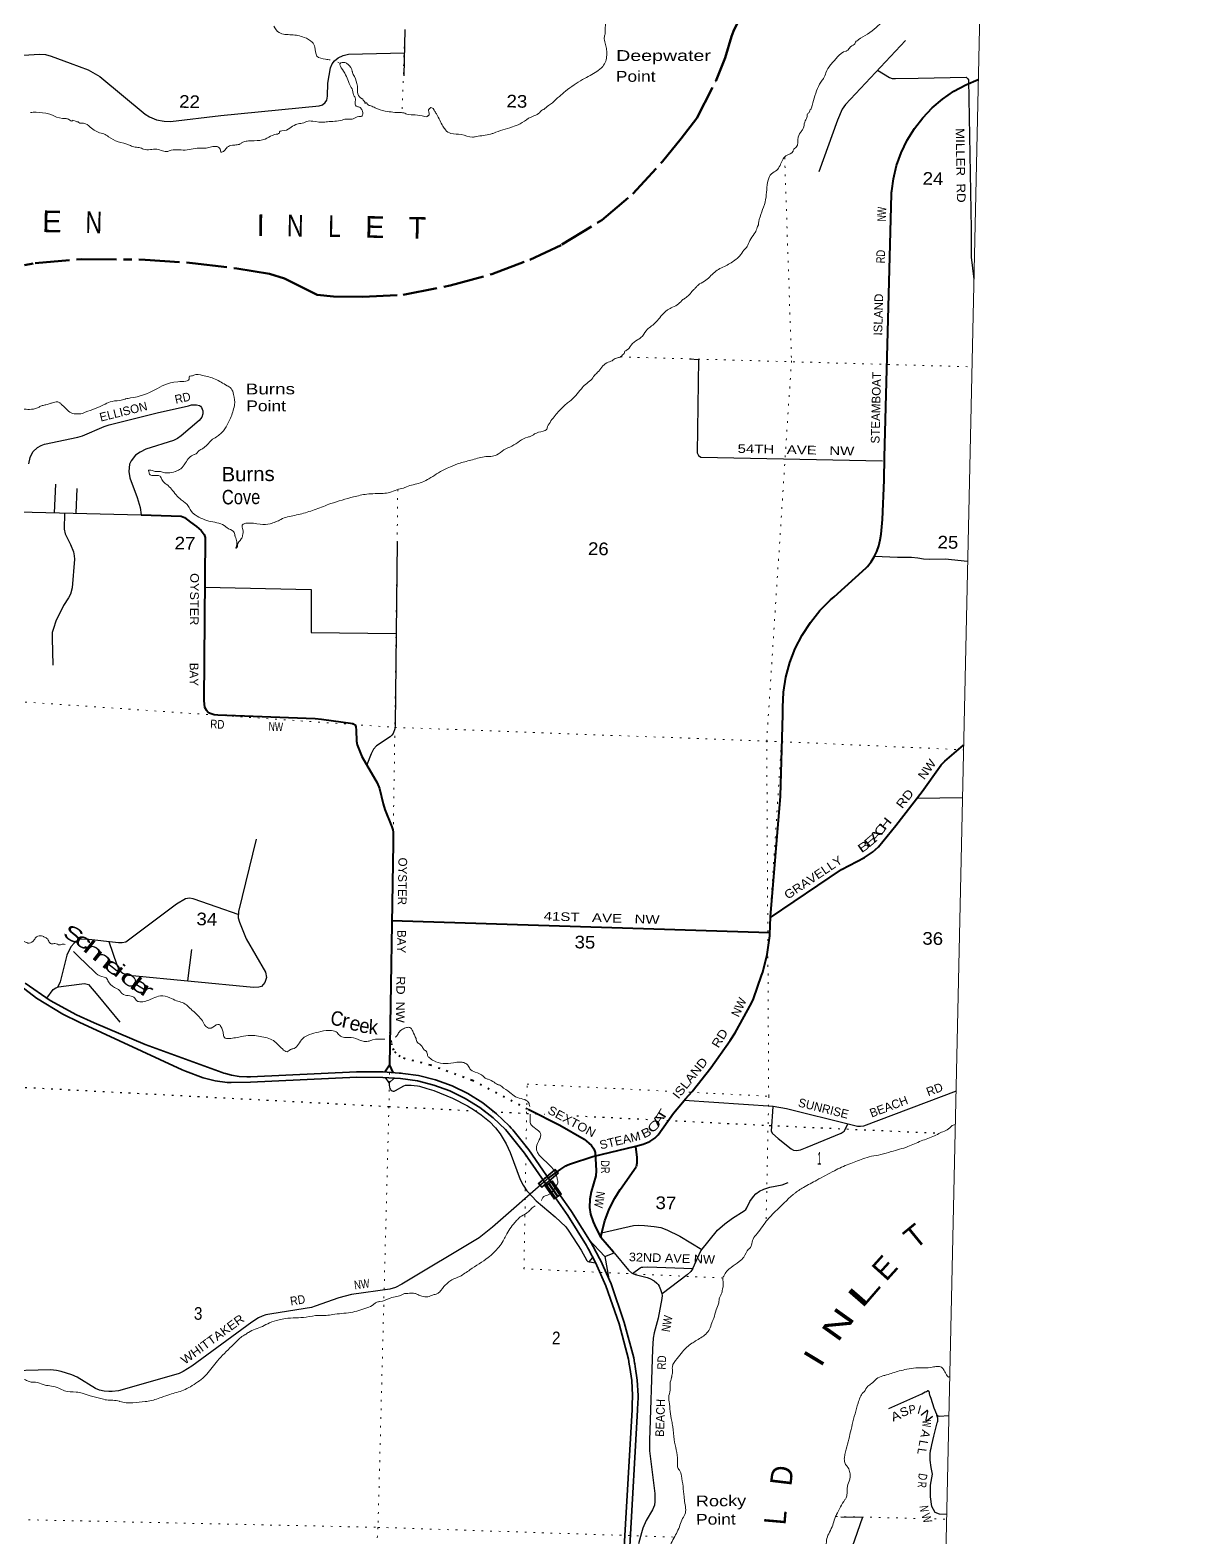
# Model space of a CAD drawing. Header units: feet. Extents: x -751810 to -497223, y -177792 to 12311.
# Drawn here: x -513435 to -497223, y -152793 to -131836 of the extents above; entities that cross this region are included whole.
import ezdxf
from ezdxf.enums import TextEntityAlignment as Align

# ---------------------------------------------------------------- set-up
doc = ezdxf.new("R2010")
doc.units = ezdxf.units.FT
doc.header["$LTSCALE"] = 80
doc.linetypes.add('DOTTED', pattern=[1.5, 0.3, -1.2])
doc.linetypes.add('LONG_DASH_SHORT_DASH', pattern=[9.9, 6, -1.2, 1.5, -1.2])
for name, color, linetype, lineweight in [('11', 7, 'LONG_DASH_SHORT_DASH', 60), ('20', 7, 'Continuous', 70), ('21', 7, 'Continuous', 25), ('26', 7, 'Continuous', 40), ('29', 7, 'Continuous', 25), ('39', 7, 'Continuous', 13), ('4', 7, 'Continuous', 13), ('42', 7, 'Continuous', 13), ('53', 7, 'DOTTED', 40), ('57', 7, 'Continuous', 13), ('6', 7, 'DOTTED', 25), ('7', 7, 'DOTTED', 13)]:
    doc.layers.add(name, color=color, linetype=linetype, lineweight=lineweight)
for name, color, linetype in [('27', 7, 'Continuous'), ('30', 7, 'Continuous'), ('41', 7, 'Continuous')]:
    doc.layers.add(name, color=color, linetype=linetype)

msp = doc.modelspace()

# ---------------------------------------------------------------- linework, layer by layer
at = {"layer": '11'}
for points in [[(-503687.8, -131923.41), (-503660.05, -131848.26), (-503591.92, -131705.69)], [(-514076.62, -135217.35), (-513367.33, -135073.45), (-512716.29, -135016.97), (-511837.37, -135025.91), (-511178.57, -135072.41), (-510562.66, -135148.22), (-510109.62, -135220.51), (-509901.85, -135285.48), (-509716.83, -135378.17), (-509448.24, -135512.98), (-509221.52, -135540.06), (-508815.27, -135544.83), (-508253.29, -135512.65), (-507598.63, -135383.72), (-507017.79, -135226.98), (-506492.34, -135028.75), (-506045.05, -134816.71), (-505492.33, -134477.97), (-505061.68, -134110.37), (-504649.36, -133661.75), (-504390.74, -133340.83), (-504173.19, -133057.3), (-503908.26, -132543), (-503776.37, -132221.33), (-503688.62, -131922.77)]]:
    msp.add_lwpolyline(points, dxfattribs=at)
at = {"layer": '20', "lineweight": 35}
for points in [[(-505178.71, -152916.85), (-505069.97, -151014.62), (-505069.67, -150996.76), (-505069.25, -150971.36), (-505068.23, -150946.76), (-505062.75, -150814.51), (-505073.26, -150606.97), (-505101.48, -150426.68), (-505105.36, -150401.94), (-505109.47, -150376.68), (-505120.63, -150308.12), (-505252.56, -149819.53), (-505433.86, -149289.58), (-505577.57, -148968.01), (-505677.73, -148780.91), (-505691.15, -148755.83), (-505706.49, -148730.91), (-505965.21, -148312.31), (-506125.92, -148080.15), (-506565.52, -147445.07), (-506806.55, -147146.91), (-506832.08, -147119.08), (-507002.21, -146954.86), (-507188.57, -146809.31), (-507389.13, -146684.05), (-507601.69, -146580.43), (-507823.91, -146499.6), (-508053.36, -146442.44), (-508287.53, -146409.58), (-508533.53, -146392.69), (-508897.58, -146390.85), (-510371.54, -146458.73), (-510640.82, -146464.68), (-510665.92, -146465.23), (-510690.82, -146463.29), (-510697.09, -146462.8), (-510866.1, -146439), (-511031.7, -146397.67), (-511274.93, -146307.21), (-511299.99, -146297.89), (-511324.93, -146286.35), (-512753.51, -145625.22), (-512980.9, -145511.76), (-513347, -145289.19), (-513687.84, -145029.57)], [(-505524.13, -148908.18), (-505611.63, -148744.71), (-505625, -148719.74), (-505640.41, -148694.71), (-505887.83, -148294.39), (-505903.22, -148269.49), (-505920.59, -148244.39), (-506063.46, -148037.99), (-506505.16, -147399.89), (-506730.26, -147121.43), (-506749.45, -147097.68), (-506773.54, -147071.43), (-506776.98, -147067.68), (-506952.78, -146897.98), (-507145.36, -146747.58), (-507352.61, -146618.13), (-507572.26, -146511.06), (-507801.89, -146427.53), (-508038.99, -146368.47), (-508255.97, -146338.02), (-508281.2, -146334.48), (-508305.97, -146332.78), (-508530.76, -146317.34), (-508899.13, -146315.48), (-510375, -146383.45), (-510423.09, -146384.41), (-510531.5, -146378.38), (-510638.68, -146361.06), (-510718.47, -146339.4), (-510743.58, -146332.59), (-510768.47, -146323.53), (-511836.12, -145934.83), (-512546.65, -145632.56), (-512790.63, -145524.35), (-513159.1, -145321.6), (-513504.35, -145081.45)], [(-505102.66, -152906.83), (-504994.66, -151017.4), (-504994.42, -151002.86), (-504993.91, -150971.89), (-504993.12, -150952.86), (-504987.39, -150814.65), (-504998.3, -150599.23), (-505027.75, -150411.14), (-505033.63, -150373.53), (-505035.65, -150361.14), (-505046.87, -150292.2), (-505180.46, -149797.49), (-505363.67, -149261.95), (-505509.87, -148934.82), (-505524.13, -148908.18)]]:
    msp.add_lwpolyline(points, dxfattribs=at)
at = {"layer": '21'}
msp.add_line((-505447.85, -148880.69), (-505319.5, -148831.94), dxfattribs=at)
msp.add_lwpolyline([(-505674.73, -148639.18), (-505447.85, -148880.69), (-505394.3, -149193.42)], dxfattribs=at)
at = {"layer": '26'}
for p, q in [((-508409.06, -144212.54), (-503167.1, -144377.97)), ((-508443.82, -146223.32), (-508396.98, -146326.53))]:
    msp.add_line(p, q, dxfattribs=at)
for points in [[(-504706.18, -147190.04), (-504497, -146890.79), (-504371.46, -146742.35), (-504350.47, -146717.52), (-504327.95, -146692.35), (-504235.18, -146588.62), (-503974.4, -146259.7), (-503706.38, -145880.71), (-503637.31, -145772.69), (-503409.96, -145358.86), (-503385.18, -145300.42), (-503271.24, -144977.9), (-503262.35, -144952.72), (-503254.97, -144927.9), (-503193.69, -144684.95), (-503160.8, -144455.41), (-503156.62, -144426.21), (-503155.72, -144405.41), (-503145.11, -144159.37), (-503009.21, -142483.38), (-502977.9, -141349.3), (-502976.5, -141247.81), (-502965.52, -141037.99), (-502932.67, -140830.47), (-502878.31, -140627.52), (-502803.03, -140431.37), (-502707.66, -140244.16), (-502593.24, -140067.95), (-502461.03, -139904.66), (-502312.47, -139756.08), (-502262.23, -139712.32), (-501815.77, -139308.66), (-501801.68, -139292.79), (-501750.65, -139227.09), (-501706.77, -139156.41), (-501670.51, -139081.54), (-501642.28, -139003.29), (-501622.39, -138922.51), (-501611.05, -138840.1), (-501589.8, -138638.21), (-501569.54, -138090.41), (-501562.45, -137772.09), (-501465.34, -134116.95), (-501464.68, -134091.94), (-501461.34, -134066.95), (-501439.44, -133903.18), (-501394.61, -133718.09), (-501330.68, -133538.7), (-501248.35, -133366.98), (-501148.51, -133204.8), (-501032.27, -133053.95), (-500900.91, -132916.08), (-500755.84, -132792.69), (-500598.68, -132685.14), (-500431.13, -132594.61), (-500260.54, -132523.72)], [(-511891.55, -138573.61), (-511336.11, -138592.21), (-511289.36, -138611.62), (-511205.16, -138675.81), (-511124.98, -138735.98), (-511058.92, -138792.08), (-511018.73, -138844.3), (-511004.82, -138888.09), (-511020.79, -141158.54), (-511011.71, -141245.4), (-510989.66, -141285.51), (-510955.58, -141319.61), (-510921.5, -141335.66), (-510879.4, -141349.7), (-510827.28, -141353.72), (-509473.12, -141403.87), (-509388.92, -141411.89), (-508949.85, -141475.59), (-508919.82, -141494.14), (-508911.8, -141518.21), (-508905.67, -141565.32), (-508899.32, -141720.76), (-508890.75, -141770.95), (-508872.71, -141817.09), (-508825.82, -141932.15), (-508614.97, -142295.89), (-508582.03, -142376.74), (-508531.37, -142590.21), (-508507.86, -142667.6), (-508408.09, -142909.62), (-508394.59, -142950.44), (-508392.58, -142984.54), (-508389.33, -143135.91), (-508443.82, -146223.32), (-508506.99, -146318.97)], [(-503145.89, -144168.95), (-502158.59, -143504.64), (-501840.33, -143334.36), (-501729.99, -143262.26), (-501645.44, -143185.5), (-501404.76, -142890.45), (-501041.03, -142418.69), (-500774.41, -142049.61), (-500723.62, -141998.51), (-500464.2, -141775.88)], [(-506512.66, -146835.4), (-506498.06, -146843.02), (-506076.18, -147056.24), (-505736.49, -147253.49), (-505672.23, -147305.31), (-505636.15, -147339.41), (-505602.07, -147387.55), (-505583.81, -147438.45), (-505569.74, -147692.87), (-505576.01, -147760.65), (-505641.09, -147981.66), (-505658.2, -148083.61), (-505660.38, -148199.03), (-505648.18, -148292.23), (-505612.09, -148400.54), (-505576, -148484.78), (-505505.72, -148616.74)], [(-506227.53, -147790.74), (-506063.15, -147666.38), (-506019.38, -147638.34), (-505990.98, -147622.25), (-505964.15, -147610.19), (-505925.93, -147596.08), (-505617.31, -147492.14), (-505019.78, -147350.36), (-504917.46, -147319.35), (-504822.51, -147281.98), (-504753.13, -147236.36), (-504706.18, -147190.04)], [(-505022.18, -147351.09), (-505005.37, -147505.97), (-505004.89, -147585.47), (-505016.15, -147635.5)], [(-505319.5, -148831.94), (-505327.57, -148822.44), (-505505.72, -148616.74), (-505493.32, -148550.27), (-505449.63, -148384.27), (-505388.83, -148223.75), (-505311.58, -148070.46), (-505234.81, -147951.09), (-505218.81, -147926.21), (-505201.3, -147901.09), (-505016.15, -147635.5)]]:
    msp.add_lwpolyline(points, dxfattribs=at)
at = {"layer": '29'}
for p, q in [((-508229.65, -131825.78), (-508241.12, -132472.03)), ((-513082.03, -138146.11), (-513102.16, -138543.84)), ((-512785.71, -138208.27), (-512802.32, -138551.21)), ((-501111.42, -142509.99), (-500480.22, -142503.74)), ((-511193.12, -144615.01), (-511247.01, -145050.54)), ((-508445.49, -146467.11), (-508495.84, -146395.28)), ((-508445.49, -146467.11), (-508377.57, -146403.4)), ((-505667.37, -148957.69), (-505575.47, -148971.93))]:
    msp.add_line(p, q, dxfattribs=at)
for points in [[(-501269.97, -131978.13), (-502106.1, -132868.73), (-502151.22, -132936.17), (-502216.32, -133085.29), (-502476.52, -133804.67)], [(-514572.29, -132250.41), (-513306.58, -132169.82), (-513221.99, -132176.16), (-513145.52, -132195.28), (-512877.3, -132293.59), (-512629.36, -132386.55), (-512468.08, -132479.22), (-511835.69, -133001.97), (-511778.64, -133041.64), (-511678.28, -133079.89), (-511573.14, -133099.02), (-511484.34, -133105.26), (-510786.73, -133023.61), (-509420.64, -132889.64), (-509372.28, -132871.89), (-509336.43, -132843.2), (-509314.93, -132807.33), (-509305.61, -132754.12), (-509299.88, -132570.97), (-509259.97, -132357.86), (-509239.13, -132302.86), (-509205, -132259.83), (-509155.92, -132218.75), (-509085.52, -132188.11), (-509011.38, -132170.74), (-508235.45, -132152.35)], [(-501660.29, -132393.88), (-501491.95, -132493.36), (-501456.1, -132505.32), (-501412.55, -132507.24), (-501094.03, -132500.76), (-500426.87, -132490.71), (-500409.4, -132505.32), (-500395.8, -132527.91), (-500359.23, -134603.33), (-500359.23, -134990.65), (-500321.54, -135294.83)], [(-504273.58, -136402.49), (-504146.92, -136414.44), (-504167.92, -137710.07), (-504149.31, -137746.17), (-504115.86, -137770.08), (-501592.73, -137824.18)], [(-513454.17, -137862.45), (-513433.31, -137774.33), (-513396.63, -137696.98), (-513335.33, -137638.05), (-513282.76, -137606.97), (-513236.11, -137589.02), (-512773.76, -137494.6), (-512708.77, -137476.03), (-512405.75, -137346.37), (-512339.31, -137322.01), (-511671.27, -137154.85), (-511237.08, -137057.18), (-511191.63, -137044.01), (-511155.25, -137042.48), (-511125.02, -137042.14), (-511079.87, -137054.27), (-511070.23, -137063.57), (-511052.41, -137078.88), (-511034.08, -137127.61), (-511034.08, -137168.25), (-511048.41, -137213.68), (-511088.39, -137263.13), (-511337.57, -137476.67), (-511387.75, -137512.53), (-511443.51, -137538.46), (-511826.12, -137661.86), (-511908.7, -137701.41), (-511970.83, -137744.45), (-512032.97, -137822.15), (-512054.24, -137870.52), (-512061.65, -137917.79), (-512064.04, -137970.39), (-512052.04, -138057.94), (-511947.81, -138333.05), (-511906.31, -138471.27), (-511891.55, -138573.61)], [(-518202.01, -140871.65), (-517559.76, -140562.69), (-517526.84, -140521.44), (-517529.82, -140442.73), (-517575.81, -140237.87), (-517588.97, -140076.74), (-517570.28, -139931.83), (-517541.18, -139866.34), (-517431.25, -139718.11), (-517201.84, -139455.11), (-515937.08, -138341.38), (-515844.51, -138295.53), (-515787.16, -138281.19), (-515720.25, -138276.41), (-515638.94, -138277.87), (-515466.94, -138305.1), (-515256.39, -138349.87), (-514857.37, -138474.75), (-514546.14, -138508.33), (-511891.55, -138573.61)], [(-512958.31, -138547.38), (-512962.54, -138772.5), (-512948.71, -138836.64), (-512872.72, -138983.99), (-512831.11, -139088.1), (-512823.94, -139143.09), (-512820.7, -139189.03), (-512852.61, -139585.4), (-512874.16, -139674.93), (-512900.41, -139726.46), (-512969.76, -139833.2), (-513079.26, -140049.47), (-513113.09, -140150.84), (-513127.42, -140210.61), (-513129.01, -140287.7), (-513120.52, -140660.64)], [(-508334.9, -138944.03), (-508364.76, -141493.91), (-508369.54, -141548.9), (-508388.66, -141611.07), (-508407.78, -141637.37), (-508433.43, -141660.53), (-508620.68, -141785.82), (-508663.48, -141831.03), (-508698.61, -141894.26), (-508758.46, -142048.36)], [(-501701.62, -139145.78), (-501382.63, -139160.13), (-501189.28, -139161.94), (-501100.05, -139172.34), (-501020.77, -139185.17), (-500939.94, -139189.08), (-500718.48, -139182.22), (-500407.9, -139217.95)], [(-511009.69, -139580.4), (-509531.86, -139610.78), (-509530.95, -140210.01), (-508351.4, -140224.28)], [(-510293, -143080.96), (-510542, -144086.75), (-510546.57, -144172.93), (-510528.48, -144234.22), (-510434.94, -144464.68), (-510163.4, -144930.19), (-510149.88, -145004.97), (-510173.9, -145072.91), (-510221.57, -145129.29), (-510259.81, -145138.86), (-510333.29, -145144.64), (-512064.69, -144977.47), (-512147.68, -144947.59), (-512187.72, -144917.34), (-512225.34, -144831.59), (-512337.74, -144508.36)], [(-510544.32, -144130.47), (-510834.29, -144027.55), (-511169.1, -143910.65), (-511220.47, -143900.37), (-511277.83, -143909.93), (-511401.13, -143986.23), (-512030.36, -144458.76), (-512104.67, -144512.44), (-512154.79, -144524.28), (-512207.67, -144523.9), (-512663.86, -144469.4), (-512750.11, -144475.27), (-512818.04, -144521.57), (-512869.38, -144579.39), (-512924.21, -144695.64), (-513016.28, -145063.53), (-513048.58, -145135.06)], [(-513202.78, -145291.21), (-513113.72, -145172.52), (-513079.67, -145148.42), (-513041.44, -145134.08), (-512934.78, -145119.51), (-512678.2, -145086.26), (-512626.01, -145102.66), (-512495.75, -145253.66), (-512189.05, -145625.54)], [(-508445.49, -146467.11), (-508445.35, -146501.51), (-508441.32, -146527.59), (-508435.59, -146548.7), (-508429.11, -146561.72), (-508423.87, -146568.77), (-508419.7, -146572.94), (-508413.71, -146576.85), (-508403.55, -146581.02), (-508392.86, -146583.11), (-508385.57, -146583.63), (-508376.19, -146583.11), (-508369.6, -146581.06), (-508356.39, -146574.77), (-508242.08, -146507.98), (-508218.07, -146502.82), (-508193.84, -146500.47), (-508141.74, -146500.47), (-508098.23, -146503.86), (-508052.31, -146510.28), (-508025.29, -146516.37), (-507920.84, -146546.35), (-507823.99, -146575.44), (-507568.65, -146681.9), (-507359.18, -146787.92), (-507259.18, -146846.64), (-507169.57, -146913.38), (-507054.37, -147006.77), (-506967.42, -147094.8), (-506904.35, -147178.13), (-506819.46, -147315.85), (-506766.24, -147435.19), (-506624.77, -147810.3), (-506586.05, -147889.33), (-506531.86, -147968.57), (-506460.29, -148049.96), (-506404.74, -148108.29), (-506138.94, -148333.17), (-505993.15, -148471.14), (-505947.56, -148531.46), (-505779.58, -148793.19), (-505699.31, -148938.26), (-505683.68, -148952.86), (-505667.37, -148957.69), (-505617.05, -148894.27)], [(-500568.98, -146586.11), (-501855.3, -147068.98), (-501898.21, -147074.29), (-501936.45, -147073.08), (-502032.05, -147051.55), (-502925.79, -146829.21), (-503110.01, -146797.36), (-504346.48, -146713.06)], [(-503116.84, -146796.18), (-503138.81, -147138.96), (-503119.36, -147174.71), (-503041.31, -147242.64), (-502858.88, -147387.5), (-502826.76, -147404.24), (-502784.8, -147409.01), (-502729.84, -147399.45), (-502640.15, -147363.55), (-502165.86, -147167.53), (-502121.43, -147139.5), (-502071.79, -147041.66)], [(-506227.53, -147790.74), (-507008.29, -148473.09), (-507195.13, -148622.13), (-508269.94, -149267.39), (-508357.56, -149312.17), (-508438.75, -149336.17), (-508970.18, -149408.86), (-509144.55, -149457.36), (-509475.65, -149574.91), (-509525.29, -149589), (-510078.3, -149678.25), (-510160.79, -149693.31), (-510212.03, -149711.53), (-510261.02, -149735.44), (-510355.01, -149795.02), (-511189.31, -150405.37), (-511309.95, -150481.3), (-511364.6, -150507.73), (-511541.45, -150560.77), (-512205.58, -150748.44), (-512295.43, -150759.51), (-512339.89, -150760.47), (-512408.05, -150754.45), (-512472.2, -150740.41), (-512528.06, -150717.95), (-512783.93, -150559.88), (-512857.79, -150524.96), (-513003.77, -150481.33), (-513068.6, -150465.6), (-513154.26, -150457.76), (-513843.52, -150476.46)], [(-504225.41, -149047.74), (-504115.59, -148805.67), (-503885.01, -148518.52), (-503783.69, -148429.94), (-503676.19, -148347.55), (-503511.9, -148247.76), (-503492.14, -148227.9), (-503477.8, -148206.38), (-503433.34, -148119.19), (-503382.21, -148046.19), (-503351.15, -148010.33), (-503301.89, -147974.09), (-503241.22, -147945.77), (-503157.16, -147920.04), (-502986.83, -147884.9), (-502901.29, -147855.26)], [(-505493.57, -148551.23), (-505051.4, -148451.02), (-504985.73, -148445.47), (-504897.31, -148450.25), (-504765.88, -148464.6), (-504673.57, -148480.57), (-504589.04, -148510.02), (-504407.38, -148601.43), (-504100.87, -148785.97)], [(-505319.5, -148831.94), (-505121.94, -149070.51), (-505077.92, -149109.63), (-505053.29, -149124.67), (-505026.23, -149131.7), (-504859.9, -149173.05), (-504823.76, -149187.86), (-504765.11, -149220.96), (-504727.02, -149251.04), (-504707.62, -149272.81), (-504693.45, -149294.18), (-504674.9, -149339.31), (-504655.36, -149396.48), (-504653.36, -149423.56), (-504659.4, -149463.95), (-504706.26, -149739.18), (-504765.57, -149945.56), (-504778.66, -150015.31), (-504787.02, -150168.93), (-504829.41, -151439.55), (-504826.86, -151583.76), (-504754.45, -152178.31), (-504754.72, -152287.05)], [(-505063.05, -149120.19), (-504959.88, -149039.71), (-504941.53, -149032.22), (-504921.46, -149028.97), (-504851.72, -149028.17), (-504225.41, -149047.74), (-504252.5, -149089.45), (-504304.71, -149138.54), (-504654.08, -149400.21)], [(-501503.13, -150993.23), (-501046.6, -150789.14), (-501021.55, -150777.94), (-500996.6, -150763.88), (-500980.98, -150756.73), (-500965.01, -150751.11)], [(-500939.54, -150769.83), (-500939.57, -150769.62), (-500940.05, -150767.34), (-500940.77, -150765.13), (-500941.72, -150763), (-500942.88, -150760.98), (-500944.25, -150759.1), (-500945.8, -150757.36), (-500947.53, -150755.8), (-500949.41, -150754.43), (-500951.43, -150753.27), (-500953.56, -150752.32), (-500955.77, -150751.6), (-500958.05, -150751.11), (-500960.36, -150750.87), (-500962.69, -150750.86), (-500965.01, -150751.1)], [(-500931.6, -150808.64), (-500935.72, -150784.68), (-500939.6, -150769.83)], [(-500834.67, -151087.47), (-500837.3, -151080.78), (-500873.42, -150988.77), (-500916.71, -150854.81), (-500931.6, -150808.65)], [(-500699.57, -152468.5), (-500797.73, -152465.7), (-500860.32, -152441.67), (-500905.98, -152358.55), (-500923.12, -152225.16), (-500923.5, -152061.9), (-500897.97, -151909.28), (-500914, -151816.23), (-500927.79, -151713.15), (-500927.92, -151710.74), (-500929.25, -151685.58), (-500929, -151660.74), (-500928.7, -151631.71), (-500922.45, -151576.9), (-500916.05, -151548.05), (-500910.62, -151523.61), (-500904.49, -151498.05), (-500876.1, -151379.7), (-500829.68, -151195.78), (-500826.71, -151186.84), (-500823.33, -151172.68), (-500821.45, -151158.25), (-500821.09, -151143.69), (-500822.12, -151130.78), (-500834.67, -151087.47)], [(-500669.34, -151095.52), (-500801.42, -151104.15), (-500834.67, -151087.47)], [(-504754.72, -152287.05), (-504759.65, -152340.3), (-504785.28, -152403.42), (-504873.98, -152553.32), (-504919.31, -152659.83), (-504941, -152722.95), (-504980.56, -152875.01)], [(-502171.69, -152499.27), (-501870.59, -152506.44), (-501943.14, -152719.1), (-502075.98, -153101.87)]]:
    msp.add_lwpolyline(points, dxfattribs=at)
at = {"layer": '39'}
for p, q in [((-509159.82, -132282.12), (-509129.37, -132300.87)), ((-503315.79, -134540.91), (-503327.96, -134562.75)), ((-511586.24, -138108.07), (-511558.49, -138136.47)), ((-500625.08, -147062.69), (-500579.77, -147048.12)), ((-500672.77, -150559.8), (-500657.63, -150548.79))]:
    msp.add_line(p, q, dxfattribs=at)
for points in [[(-505409.25, -128396.22), (-505427.82, -128476.09), (-505427.36, -128655.1), (-505416.41, -128884.74), (-505401.37, -129176.85), (-505446.29, -129457.02), (-505404.9, -129548.82), (-505403.15, -129621.29), (-505434.15, -129712.83), (-505419.19, -129813.86), (-505394.11, -130041.93), (-505418.21, -130169.9), (-505418.57, -130310.67), (-505308.23, -130513.24), (-505203.18, -130691.5), (-505209, -130878.38), (-505259.14, -131132.24), (-505327.17, -131315.14), (-505324.33, -131482.17), (-505290.23, -131549.61), (-505352.19, -131601.97), (-505442.65, -131885.63)], [(-500181.52, -128929.43), (-500359.62, -129497.64), (-500435, -129786.91), (-500443.47, -129929.45), (-500407.99, -130017.04), (-500429.08, -130048.56), (-500468.69, -130093.58), (-500415.7, -130199.83), (-500346.37, -130362.9), (-500371.48, -130458.65), (-500392.56, -130490.18), (-500438.35, -130410.3), (-500530.39, -130330.99), (-500625.82, -130295.82), (-500694.82, -130380.15), (-500994.7, -130775.01), (-501203.54, -131152.62), (-501336.06, -131339.55), (-501513.28, -131605.51), (-501678.19, -131799.46), (-501927.65, -131968.21)], [(-510051.38, -131778.78), (-509975.03, -131870.01), (-509804.76, -131899.62), (-509627.08, -131936.64), (-509516.03, -132003.27), (-509479.01, -132069.9), (-509449.4, -132195.75), (-509330.94, -132240.17), (-509266.42, -132249.8)], [(-506080.3, -132757.19), (-505995.87, -132683.56), (-505876.04, -132597.59), (-505759.34, -132523.61), (-505652.26, -132466.05), (-505562.56, -132411.9), (-505479.54, -132340.43), (-505437.86, -132267.18), (-505423.43, -132185.5), (-505424.19, -132107.23), (-505440.12, -132034.55), (-505457.18, -131956.44), (-505447.96, -131898.73), (-505442.65, -131885.63)], [(-503315.79, -134540.91), (-503307.77, -134485.02), (-503303.34, -134466.97), (-503214.71, -134190.74), (-503180.5, -133919.36), (-503134.29, -133831.67), (-503060.73, -133780.87), (-502981.22, -133643.5), (-502933.64, -133584.07), (-502833.58, -133517.71), (-502829.16, -133499.66), (-502790.1, -133462.21), (-502762.82, -133321.71), (-502716.75, -133240.07), (-502691.77, -133202.3), (-502671.7, -133114.05), (-502642.06, -133048.17), (-502630.93, -133000.04), (-502606.18, -132972.36), (-502595.4, -132940.34), (-502583.07, -132928.51), (-502578.77, -132916.51), (-502494.34, -132648.24), (-502429.36, -132530.73), (-502410.77, -132508.96), (-502376.76, -132427.05), (-502312, -132319.61), (-502264.5, -132264.21), (-502221.05, -132210.72), (-502100.49, -132126.67), (-502092.4, -132124.82), (-502016.34, -132051.89), (-501983.81, -132036.47), (-501956.63, -131990.7), (-501930.09, -131973.14), (-501927.65, -131968.21)], [(-508886.84, -132612.5), (-508930.14, -132478.53), (-508957.08, -132423.52), (-508958.77, -132409.38), (-509018.92, -132309.31), (-509060.65, -132286.23), (-509129.37, -132300.87), (-509096.94, -132380.18), (-509002.71, -132575.72), (-508995.07, -132594.04), (-508954.5, -132669.49), (-508932.26, -132754.64), (-508924.39, -132762.86), (-508905.1, -132890.27), (-508893.17, -132896.58), (-508851.25, -132911.59), (-508821.9, -132948.51), (-508817.34, -133015.13), (-508827.8, -133033.05), (-508868.1, -133036.2), (-508947.24, -133066.74), (-509011.77, -133073.41), (-509051.98, -133072.53), (-509100.55, -133085.6), (-509304.27, -133109.41), (-509342.6, -133114.62), (-509509.27, -133100.93), (-509593.86, -133105.15), (-509634.52, -133124.42), (-509672.91, -133131.66), (-509745.7, -133148.23), (-509936.77, -133236.81), (-509971.22, -133248.16), (-509969.35, -133254.24), (-510018.28, -133283.42), (-510070.92, -133298.41), (-510170.66, -133350.67), (-510241.43, -133367.28), (-510402.56, -133375.89), (-510467.17, -133386.58), (-510489.56, -133398.2), (-510503.9, -133409.97), (-510558.65, -133428.95), (-510625.17, -133435.58), (-510696.23, -133464.27), (-510739.53, -133511.7), (-510780.19, -133530.98), (-510795.38, -133490.34), (-510814.95, -133465.73), (-510838.86, -133455.14), (-510913.35, -133457.56), (-510990.2, -133476.05), (-511060.57, -133474.52), (-511282.47, -133501.98), (-511502.01, -133513.35), (-511522.29, -133520.97), (-511596.55, -133513.33), (-511676.53, -133491.44), (-511765.14, -133495.57), (-511859.56, -133489.5), (-511921.45, -133467.99), (-511995.67, -133458.33), (-512053.44, -133432.9), (-512213.36, -133387.11), (-512344.6, -133317.75), (-512412.11, -133277.99), (-512450.13, -133269.11), (-512599.11, -133183.24), (-512694.5, -133130.78), (-512760.59, -133117.26), (-512768.45, -133109.03), (-512784.54, -133108.68), (-512850.54, -133091.13), (-512850.68, -133097.17), (-512902.46, -133073.88), (-512944.5, -133064.91), (-513106.62, -133027.14), (-513146.43, -133008.13), (-513218.47, -132990.45), (-513393.18, -132976.6), (-513431.46, -132979.8)], [(-506080.3, -132757.19), (-506106.23, -132775.53), (-506202.8, -132866.17), (-506233.37, -132883.64), (-506298.92, -132936.65), (-506331.45, -132952.07), (-506343.88, -132967.92), (-506484.46, -133047.52), (-506508.9, -133061.09), (-506627.32, -133139.16), (-506734.87, -133181.17), (-506994.27, -133266.26), (-507036.85, -133281.46), (-507236.72, -133313.41), (-507287.22, -133322.4), (-507445.31, -133284.71), (-507587.85, -133271.54), (-507665.19, -133221.49), (-507700.26, -133170.34), (-507785.16, -133007.24), (-507810.39, -132966.39), (-507867.54, -132912.74), (-507885.96, -132926.45), (-507892.12, -132932.37), (-507900.66, -132954.36), (-507891.45, -132992.85), (-507904.28, -133026.84), (-507914.43, -133030.65), (-507918.58, -133036.61), (-507950.79, -133037.93), (-508085.07, -133014.86), (-508199.46, -133002.31), (-508259.38, -132982.86), (-508287.53, -132982.26), (-508500.27, -132959.51), (-508642.13, -132916.12), (-508701.83, -132886.61), (-508743.7, -132869.58), (-508771.35, -132846.81), (-508779.48, -132850.66), (-508785.12, -132832.4), (-508808.75, -132809.72), (-508810.45, -132795.57), (-508822.38, -132789.26), (-508886.84, -132612.5)], [(-505594.66, -136634.5), (-505549.43, -136591.15), (-505423.82, -136460.83), (-505348.71, -136430.21), (-505287.54, -136393.24), (-505236.96, -136380.23), (-505191.82, -136340.89), (-505185.7, -136336.99), (-505170.77, -136299.02), (-505146.33, -136285.44), (-505082.38, -136214.26), (-504994.21, -136139.58), (-504947.25, -136108.35), (-504874.72, -136013.17), (-504753.71, -135908.97), (-504617.51, -135754.7), (-504578.58, -135723.29), (-504507.35, -135686.54), (-504425.85, -135639.93), (-504364.18, -135580.8), (-504321.28, -135551.49), (-504212.2, -135440.98), (-504185.44, -135413.34), (-504154.51, -135379.75), (-504064.78, -135325.26), (-503923.17, -135199.32), (-503849.67, -135150.53), (-503768.28, -135109.96), (-503625.47, -135020.34), (-503576.18, -134975.05), (-503518.05, -134893.67), (-503470.63, -134842.29), (-503436.62, -134760.39), (-503372.18, -134667.04), (-503338.43, -134597.23), (-503327.96, -134562.75)], [(-512670.55, -137147.15), (-512392.95, -137033.56), (-512297.56, -136995.3), (-512154.3, -136976.23), (-512121.86, -136964.84), (-512109.7, -136961.07), (-512039.01, -136948.5), (-511700.59, -136836.89), (-511384.23, -136722.8), (-511226.1, -136667.76), (-511227.8, -136653.62), (-511181.23, -136640.52), (-511160.91, -136630.88), (-511038.3, -136635.54), (-510952.24, -136655.55), (-510780.88, -136729.8), (-510699.47, -136777.92), (-510643.98, -136815.4), (-510607.66, -136900.85), (-510594.71, -137042.23), (-510596.99, -137054.27), (-510649.14, -137228.49)], [(-511558.49, -138136.47), (-511534.7, -138152.65), (-511471.74, -138216.49), (-511336.18, -138362.53), (-511286.72, -138399.89), (-511245.44, -138443.1), (-511173.37, -138549.48), (-511141.74, -138574.35), (-510922.49, -138665.76), (-510718.88, -138736.68), (-510703.1, -138751.13), (-510607.75, -138805.6), (-510588.9, -138862.45), (-510585.11, -138872.61), (-510576.49, -139027.99), (-510578.64, -139033.99), (-510564.43, -139028.25), (-510555.62, -138994.18), (-510501.37, -138906.67), (-510482.25, -138860.72), (-510478.4, -138778.17), (-510487.11, -138717.51), (-510452.34, -138692.06), (-510420.04, -138686.71), (-510237.33, -138702.75), (-510098.42, -138697.7), (-510025.41, -138671.07), (-510019.33, -138669.18), (-509952.21, -138636.37), (-509757.85, -138580.11), (-509660.79, -138558.02), (-509462.22, -138493.79), (-509257.35, -138417.6), (-508941.45, -138323.66), (-508757.53, -138285.31), (-508527.96, -138274.16), (-508441.18, -138261.93), (-508339.75, -138223.81), (-508248.74, -138201.6), (-508206.06, -138182.37), (-508013.79, -138130.09), (-507914.19, -138083.88), (-507893.81, -138072.22), (-507679.68, -137941.81), (-507596.4, -137905.32), (-507460.47, -137853.84), (-507288.43, -137807.18), (-507104.39, -137762.8), (-507033.92, -137760.29), (-506950.99, -137739.91), (-506852.87, -137669.48), (-506741.06, -137617.48), (-506521.04, -137493.25), (-506496.77, -137487.73), (-506425.51, -137448.95), (-506307.95, -137409.17), (-506257.09, -137384.08), (-506244.18, -137346.06), (-506235.73, -137328.1), (-506123.66, -137173.31), (-506067.97, -137112.04), (-505997.95, -137038.97), (-505940.67, -136995.86), (-505775.86, -136822.06), (-505720.19, -136760.79), (-505644.4, -136699.94), (-505594.66, -136634.5)], [(-517772.68, -140230.94), (-517758.47, -140225.2), (-517738.09, -140213.55), (-517753.28, -140172.91), (-517739.98, -140116.76), (-517741.85, -140110.67), (-517741.58, -140098.58), (-517786.53, -140039.17), (-517786.04, -140017), (-517767.18, -139983.15), (-517698.64, -139885.86), (-517585.28, -139763.34), (-517508.3, -139648.1), (-517468.39, -139572.37), (-517373.31, -139457.52), (-517301.02, -139372.41), (-517224.79, -139291.42), (-517189.49, -139241.79), (-516998.11, -139048.4), (-516975.51, -139026.71), (-516899.5, -138955.79), (-516802.23, -138832.93), (-516689.58, -138742.64), (-516615.81, -138681.76), (-516566.13, -138618.33), (-516536.81, -138566.55), (-516472.92, -138497.39), (-516225.16, -138210.48), (-516082.71, -138046.26), (-516072.52, -138040.44), (-516036.59, -137962.6), (-515962.47, -137885.6), (-515941.91, -137865.88), (-515899.24, -137846.64), (-515775.83, -137815.05), (-515763.67, -137811.28), (-515576.36, -137710.51), (-515523.63, -137691.5), (-515307.78, -137573.21), (-515199.42, -137494.92), (-515083.33, -137430.93), (-514983.82, -137388.73), (-514833.91, -137341.58), (-514767.65, -137347.04), (-514719.58, -137356.14), (-514642.09, -137309.44), (-514594.15, -137324.59), (-514472.57, -137284.89), (-514368.77, -137230.69), (-514350.54, -137225.04), (-514105.14, -137135.61), (-513965.78, -137110.4), (-513915.33, -137103.44), (-513853.26, -137116.87), (-513611.53, -137101.93), (-513418.5, -137106.11), (-513359.92, -137095.29), (-513311.17, -137074.17), (-513268.51, -137054.93), (-513215.21, -137043.17)], [(-513215.21, -137043.17), (-513158.08, -137026.97), (-513115.84, -137010.25), (-513072.43, -137002.22), (-513032.14, -137009.43), (-513003.64, -137033.07), (-512944.37, -137091.19), (-512885.15, -137143.89), (-512847.99, -137164.18), (-512803.36, -137170.26), (-512754.43, -137170.88), (-512711.01, -137163.93), (-512670.55, -137147.15)], [(-510649.14, -137228.49), (-510705.89, -137338.13), (-510739.27, -137391.83), (-510848.08, -137490.26), (-510917.47, -137535.12), (-510940.13, -137558.81), (-511040.8, -137653.38), (-511087.68, -137680.58), (-511143.13, -137731.8), (-511157.29, -137735.51), (-511274.45, -137847.87), (-511293.22, -137877.7), (-511361.1, -137944.76), (-511407.84, -137965.92), (-511422.04, -137971.66), (-511519, -137989.72), (-511581.24, -137984.34), (-511639.24, -137968.98), (-511685.54, -137969.99), (-511739.55, -137956.73), (-511791.84, -137955.6), (-511782.5, -137988.05), (-511782.72, -137998.12), (-511745.1, -138025.15), (-511678.7, -138024.56), (-511630.66, -138035.67), (-511603.55, -138082.63), (-511586.24, -138108.07)], [(-514152.99, -143457.44), (-514108.26, -143526.94), (-514045.14, -143582.72), (-514008.81, -143668.15), (-513945.46, -143804.57), (-513914.94, -143970.5), (-513852.63, -144243.94), (-513839.22, -144274.47), (-513740.62, -144363.26), (-513665.43, -144419.31), (-513651.53, -144427.67), (-513585.81, -144457.31), (-513576.69, -144499.83), (-513556.63, -144502.29), (-513518.47, -144505.13), (-513448.6, -144528.8), (-513379.11, -144479.92), (-513348.06, -144440.28), (-513327.68, -144428.63), (-513261.33, -144430.06), (-513225.5, -144446.96), (-513184.08, -144484.14), (-513170.68, -144514.66), (-513130.91, -144535.67), (-513100.66, -144532.29), (-513092.62, -144532.47), (-513022.61, -144550.11), (-512978.15, -144540.99), (-512947.83, -144544.89)], [(-512832.83, -144642.84), (-512778.48, -144698.49), (-512555.94, -144912.91), (-512468.9, -144979.29), (-512361.41, -145029.99), (-512353.76, -145048.3), (-512265.3, -145140.92), (-512193.91, -145186.8), (-512164.51, -145221.69), (-512136.76, -145240.43), (-511981.02, -145292.17), (-511961.54, -145320.81), (-511941.7, -145333.34), (-511931.73, -145337.58), (-511768.16, -145308.88), (-511725.54, -145291.66), (-511626.25, -145259.54), (-511492.03, -145284.62), (-511402.45, -145326.87), (-511320.56, -145352.83), (-511182.15, -145460.63), (-511042.61, -145608.76), (-511023.27, -145643.44), (-510997.93, -145680.26), (-510944.28, -145709.64), (-510854.79, -145665.22), (-510848.67, -145661.32), (-510810.38, -145658.13), (-510781.02, -145695.04), (-510756.14, -145752.02), (-510747.39, -145810.65), (-510735.9, -145837.11), (-510724.02, -145845.42), (-510647.7, -145851.11), (-510472.02, -145820.65), (-510341.01, -145809.37), (-510238.75, -145823.68), (-510054.99, -145882.07), (-509993.82, -145935.79), (-509928.81, -145997.67), (-509865.28, -146035.32), (-509800.09, -145998.44), (-509787.98, -145996.69), (-509666.53, -145872.34), (-509627.48, -145834.89), (-509552.23, -145798.22), (-509430.75, -145762.56), (-509287.41, -145739.47), (-509205.17, -145749.3), (-509181.26, -145759.9), (-509138.06, -145807.19), (-509068.32, -145836.91), (-508943.75, -145843.65), (-508810.02, -145890.89), (-508739.61, -145890.39), (-508725.49, -145888.69), (-508676.83, -145871.59), (-508509.64, -145861.11), (-508508.1, -145861.05)], [(-508363.26, -145833.8), (-508329.31, -145802.54), (-508314.56, -145772.62), (-508261.16, -145723.39), (-508204.33, -145700.44), (-508160.05, -145699.37), (-508118.95, -145750.65), (-508072.93, -145852.43)], [(-508072.93, -145852.43), (-508052.03, -145907.3), (-508012.49, -145938.38), (-507983.14, -145975.3), (-507979.25, -145981.44), (-507971.57, -145997.72), (-507934.04, -146028.77), (-507916.67, -146061.39), (-507913.22, -146087.67), (-507885.8, -146120.51), (-507828.34, -146160.05), (-507696.49, -146201.2), (-507553.38, -146188.17), (-507458.66, -146180.15), (-507408.53, -146187.29), (-507354.96, -146220.7), (-507323.96, -146273.77), (-507250.9, -146319.92), (-507138.9, -146377.45), (-507112.14, -146403.24), (-507068.52, -146419.1), (-506988.24, -146460.76), (-506954.54, -146482.58), (-506930.76, -146496.47), (-506906.58, -146500.49), (-506882.85, -146519.13), (-506768.2, -146601.6), (-506688.91, -146661.11), (-506508.51, -146742.43), (-506492.67, -146797.05)], [(-506488.45, -146904.95), (-506486.71, -146944.76), (-506480.76, -147037.99), (-506343.98, -147170.89), (-506398.68, -147360.01), (-506189.69, -147640.66), (-506122.01, -147763.05), (-506107.09, -147815.78), (-506104.02, -147858.17), (-506130.26, -147903.7)], [(-500625.08, -147062.69), (-500641.48, -147081.78), (-500790.18, -147165.22), (-500867.49, -147203.85), (-501054.17, -147276.38), (-501238.97, -147355.01), (-501469.83, -147424.57), (-501615.58, -147465.75), (-501744.85, -147489.14), (-501864.36, -147526.86), (-502057.03, -147597.25), (-502260.24, -147689.59), (-502504.56, -147821.34), (-502689.86, -147922.12), (-502816.49, -148008.06), (-502830.83, -148019.84), (-503081.55, -148258.27), (-503186.56, -148366.85), (-503331.74, -148563.23), (-503389.79, -148640.57), (-503411.77, -148724.75), (-503432.83, -148766.61), (-503451.28, -148782.34), (-503518.04, -148889.73), (-503581.81, -148952.84), (-503692.21, -149033.07), (-503753.78, -149088.18), (-503797.49, -149153.74), (-503808.08, -149177.7), (-503803.62, -149248.33), (-503818.19, -149360.89), (-503824.85, -149388.95), (-503854.49, -149454.82), (-503866.15, -149527.13), (-503904.54, -149625.05), (-503935.29, -149741.28), (-503964.88, -149805.14), (-503992.99, -149893.21), (-504046.78, -149960.56), (-504187.71, -150056.26), (-504240.75, -150089.38), (-504370.06, -150205.48), (-504446.6, -150300.57), (-504511.53, -150416.05), (-504509.08, -150486.64), (-504520.61, -150552.91), (-504522.89, -150564.95), (-504542.87, -150649.17), (-504541.85, -150693.53), (-504542.88, -150739.86), (-504561.16, -150838.22), (-504556.48, -150898.78), (-504520.27, -151169.64), (-504503.93, -151248.6), (-504485.8, -151428.36), (-504440.03, -151721.59), (-504428.38, -151830.68), (-504410.78, -151853.23), (-504384.38, -151932.4), (-504348.58, -152221.39), (-504346.98, -152239.56), (-504327.02, -152427.42), (-504335.96, -152467.54), (-504379.93, -152545.19), (-504414.25, -152641.18), (-504502.68, -152818.64), (-504550.99, -152910.3), (-504631.78, -153015.36), (-504819.71, -153235), (-504830.13, -153250.9), (-504821.37, -153309.53), (-504762.45, -153373.29), (-504721.31, -153422.55), (-504694.91, -153501.72), (-504673.92, -153552.56), (-504572.81, -153619.25), (-504561.02, -153631.6), (-504523.85, -153678.75), (-504505.14, -153741.64), (-504474.32, -153802.77), (-504374.7, -153935.93), (-504351.83, -153992.86), (-504338.74, -154037.48), (-504338.21, -154104), (-504323.29, -154156.73), (-504268.98, -154246.58), (-504174.22, -154327.24), (-504045.25, -154406.62), (-503940.71, -154499.57), (-503886.03, -154573.32), (-503803.22, -154738.36), (-503795.53, -154754.65), (-503686.82, -155021.02), (-503623.57, -155161.45), (-503610.85, -155222.19), (-503610.05, -155276.62), (-503617.03, -155409.49)], [(-506128.76, -147901.11), (-506236.51, -148026.62), (-506309.69, -148061.32), (-506328.68, -148101.21), (-506330.19, -148103.76)], [(-506415.9, -148180.31), (-506445.49, -148197.44), (-506496.82, -148244.7), (-506544.01, -148286), (-506627.52, -148332.56), (-506660.45, -148366.11), (-506699.64, -148409.6), (-506826.45, -148594.29), (-506862.2, -148664.05), (-506922.48, -148751.43), (-507070.55, -148897.37), (-507323.76, -149067.23), (-507466.61, -149158.86), (-507574.28, -149206.91), (-507629.51, -149248.04), (-507639.79, -149257.9), (-507664.32, -149275.5), (-507749.08, -149378.47), (-507781.75, -149399.94), (-507836.43, -149416.89), (-507909.39, -149441.51), (-507993.71, -149433.64), (-508049.55, -149412.27), (-508091.41, -149395.25), (-508161.78, -149393.72), (-508252.57, -149405.86), (-508270.88, -149415.54), (-508337.82, -149440.29), (-508432.81, -149460.4), (-508574.71, -149509.73), (-508582.75, -149509.56), (-508627.25, -149520.69), (-508662.06, -149548.15), (-508755.67, -149596.51), (-508982.36, -149660.13), (-509232.44, -149688.98), (-509321.21, -149701.16), (-509427.82, -149700.87), (-509599.34, -149725.37), (-509889.44, -149745.29), (-509976.3, -149761.55), (-510110.02, -149805.01), (-510207.64, -149853.29), (-510402.63, -149937.75), (-510445.52, -149967.05), (-510459.78, -149974.8), (-510578.58, -150070.99), (-510634.16, -150128.23)], [(-510634.16, -150128.23), (-510833.85, -150333.52), (-510980.71, -150515.76), (-511015.74, -150553.3), (-511105.86, -150625.92), (-511207.91, -150692.24), (-511305.53, -150740.51), (-511493.95, -150800.92), (-511609.49, -150840.75), (-511793.7, -150893.2), (-511836.05, -150898.33), (-512007.44, -150916.79), (-512190.04, -150896.72), (-512196.02, -150894.58), (-512374.65, -150876.6), (-512454.67, -150856.73), (-512602.68, -150819.26), (-512710.45, -150780.66), (-512796.63, -150766.7), (-512959.17, -150749.08), (-513036.82, -150713.13), (-513138.73, -150682.72), (-513228.93, -150668.67), (-513332.77, -150634.18), (-513447.14, -150621.63), (-513500.93, -150598.3), (-513597.21, -150586.14), (-513712.31, -150605.82), (-513728.57, -150613.53), (-513965.23, -150672.91), (-514069.25, -150737.17), (-514162.98, -150791.58), (-514222.59, -150848.74), (-514273.56, -150879.88), (-514356.58, -150904.28), (-514428.42, -150969.24), (-514456.26, -151045.22), (-514499.02, -151159.18), (-514536.82, -151230.92), (-514581.95, -151360.94), (-514619.57, -151424.62), (-514714.24, -151521.33), (-514799.58, -151559.8), (-514819.77, -151563.4), (-514898.23, -151563.71), (-514938.03, -151544.71), (-515023.99, -151520.68), (-515100.7, -151533.14), (-515140.07, -151584.68), (-515157.72, -151654.85), (-515187.88, -151744.89), (-515231.49, -151806.42), (-515258.16, -151830.03), (-515315.49, -151875.14), (-515388.85, -151917.9), (-515508.05, -152032.22), (-515583.06, -152058.82), (-515632.12, -152094.03), (-515692.12, -152169.32), (-515706.6, -152187.15), (-515782.91, -152272.16), (-515808.52, -152338.11), (-515806.95, -152358.3), (-515797.3, -152467.34), (-515763.03, -152554.75), (-515766.87, -152637.3), (-515770.64, -152715.81), (-515751.02, -152829.11), (-515690.22, -152989.63), (-515554.9, -153327.11), (-515479.49, -153554.47), (-515441.29, -153736.68), (-515443.88, -153762.83), (-515470.87, -153981.92), (-515496.43, -154045.86), (-515522.34, -154125.92), (-515551.74, -154181.71), (-515564.75, -154314.45), (-515514.58, -154591.63), (-515511.54, -154726.73), (-515525.53, -154994.47), (-515572.05, -155277.64), (-515601.36, -155420.09), (-515618.03, -155627.32), (-515593.81, -155805.2), (-515562.36, -155928.81), (-515498.57, -156045.07), (-515460.64, -156148.67), (-515427.54, -156197.75), (-515399.84, -156218.51), (-515390.01, -156228.79), (-515348.55, -156263.95), (-515296.91, -156293.29), (-515202.28, -156379.97), (-515098.63, -156513.21)], [(-500672.77, -150559.8), (-500708.01, -150516.71), (-500742.81, -150453.48), (-500772.29, -150422.6), (-500830.34, -150409.25), (-500899.01, -150421.87), (-501128.52, -150431), (-501251.65, -150450.49), (-501358.76, -150472.36), (-501535.02, -150528.99), (-501585.59, -150542), (-501675.04, -150584.4), (-501742.88, -150649.44), (-501793.95, -150684.61), (-501847.97, -150762.04), (-501858.25, -150771.89), (-501929.93, -150919.48), (-502011.01, -151218.02), (-502075.42, -151490.72), (-502112.83, -151635.02), (-502122.22, -151695.28), (-502119, -151731.62), (-502111.59, -151760.01), (-502080.37, -151803.01), (-502047.72, -151872.24), (-502040.97, -151930.83), (-502046.07, -151979.09), (-502078.44, -152077.14), (-502085.14, -152197.93), (-502102.35, -152247.94), (-502112.72, -152261.83), (-502228.01, -152470.94), (-502255.36, -152524.76), (-502281.5, -152614.89), (-502327.98, -152714.65), (-502364.09, -152800.53), (-502372.37, -152901.12), (-502376.89, -153013.88), (-502399.43, -153212.92), (-502412.58, -153261.01), (-502439.35, -153470.03), (-502453.09, -153635), (-502451.26, -153733.78), (-502446.96, -153991.86), (-502444.06, -154042.3), (-502415.84, -154129.58), (-502374.92, -154188.91), (-502363.26, -154207.3), (-502286.75, -154384.3), (-502249.94, -154447.58), (-502198.27, -154565.59), (-502166.46, -154673.1), (-502165.19, -154796.06), (-502125.02, -154889.64), (-502051.51, -155110.92), (-501956.59, -155274.21), (-501878.47, -155378.68), (-501742.35, -155498.53), (-501595.46, -155586.37), (-501469.47, -155619.33), (-501449.41, -155621.78), (-501349.12, -155634.04), (-501316.82, -155628.69), (-501237.6, -155594.13), (-501008.75, -155524.53), (-500935.71, -155495.88), (-500878.55, -155458.84), (-500842.14, -155449.55), (-500764.31, -155416.59)]]:
    msp.add_spline(points, degree=3, dxfattribs=at)
at = {"layer": '4'}
msp.add_lwpolyline([(-745759.2, 12310.88), (-714696.48, 11306.43), (-683632.43, 10344.71), (-652567.08, 9425.72), (-621500.49, 8549.46), (-590432.73, 7715.93), (-559363.85, 6925.15), (-528293.92, 6177.09), (-497222.97, 5471.78), (-501256.99, -177792.42), (-532580.02, -177081.38), (-563902.02, -176327.26), (-595222.97, -175530.05), (-626542.79, -174689.77), (-657861.41, -173806.4), (-689178.81, -172879.95), (-720494.9, -171910.43), (-751809.61, -170897.82)], close=True, dxfattribs=at)
msp.add_lwpolyline([(-745759.2, 12310.88), (-714696.48, 11306.43), (-683632.43, 10344.71), (-652567.08, 9425.72), (-621500.49, 8549.46), (-590432.73, 7715.93), (-559363.85, 6925.15), (-528293.92, 6177.09), (-497222.97, 5471.78), (-501256.99, -177792.42), (-532580.02, -177081.38), (-563902.02, -176327.26), (-595222.97, -175530.05), (-626542.79, -174689.77), (-657861.41, -173806.4), (-689178.81, -172879.95), (-720494.9, -171910.43), (-751809.61, -170897.82)], close=True, dxfattribs=at)
at = {"layer": '53'}
msp.add_lwpolyline([(-508435.69, -145762.75), (-508419.65, -145915.2), (-508397.6, -145991.43), (-508371.96, -146034.31), (-508313.4, -146087.71), (-508247.16, -146121.84), (-507878.85, -146216.88), (-507289.79, -146429.85), (-506512.66, -146835.4)], dxfattribs=at)
at = {"layer": '57'}
for p, q in [((-506374.43, -147867.19), (-506140.87, -147668.45)), ((-506140.87, -147668.45), (-506092.27, -147725.57)), ((-506281.32, -147901.52), (-506177.85, -147830.33)), ((-506154.91, -148085.24), (-506281.32, -147901.52)), ((-506228.6, -147865.24), (-506103.09, -148049.58)), ((-506177.85, -147830.33), (-506051.45, -148014.04)), ((-506051.45, -148014.04), (-506154.91, -148085.24))]:
    msp.add_line(p, q, dxfattribs=at)
msp.add_lwpolyline([(-506092.27, -147725.57), (-506325.83, -147924.31), (-506374.43, -147867.19)], dxfattribs=at)
for points in [[(-506363.14, -147868.09), (-506142.07, -147680.01), (-506103.88, -147724.89), (-506324.92, -147913.02)], [(-506270.06, -147903.6), (-506230.72, -147876.49), (-506114.13, -148047.49), (-506152.95, -148074.08)], [(-506217.31, -147867.36), (-506179.86, -147841.42), (-506062.68, -148011.91), (-506100.97, -148038.24)]]:
    msp.add_lwpolyline(points, close=True, dxfattribs=at)
at = {"layer": '6'}
for p, q in [((-508449.9, -146797.12), (-506289.63, -146904.9)), ((-505839.46, -146927.36), (-504851.62, -146976.64)), ((-504586.88, -146989.85), (-503165.41, -147060.8)), ((-503165.41, -147060.8), (-500796.26, -147168.38))]:
    msp.add_line(p, q, dxfattribs=at)
msp.add_lwpolyline([(-519026.49, -146247.99), (-513744.15, -146519.31), (-508449.9, -146797.12)], dxfattribs=at)
at = {"layer": '7'}
for p, q in [((-508229.65, -131825.78), (-508266.12, -132982.46)), ((-502950.31, -133603.47), (-502855.93, -136431.96)), ((-505233.23, -136377.66), (-500348.41, -136515.56)), ((-502994.01, -141725.97), (-503183.37, -144627.29)), ((-506529.77, -146486.59), (-504575.89, -146584.07)), ((-504283.19, -146598.67), (-503939.15, -146615.84)), ((-503939.15, -146615.84), (-503172.2, -146654.1)), ((-503172.2, -146654.1), (-503209.01, -148396.4)), ((-502240.81, -152495.32), (-501091.09, -152524.02)), ((-500869.56, -152529.55), (-500701, -152533.75))]:
    msp.add_line(p, q, dxfattribs=at)
for points in [[(-502855.93, -136431.96), (-503200.05, -141710.13), (-503172.2, -146654.1)], [(-508327.04, -138220.31), (-508366.62, -141526.89), (-508449.9, -146797.12)], [(-518903.45, -141003.87), (-513623.03, -141167.26), (-508366.62, -141526.89), (-502994.01, -141725.97), (-500465.59, -141838.98)], [(-503808.75, -149181.95), (-506572.82, -149053.38), (-506529.77, -146486.59)], [(-508449.9, -146797.12), (-508601.92, -152647.29), (-508712.16, -154346.92), (-508921, -157948.88), (-509082.33, -160951.26), (-509161.97, -163266.09), (-509264.56, -168420.85), (-509554.76, -170888.23), (-509488.17, -173681.64)], [(-531981.58, -151494.44), (-529597.46, -151085.03), (-524571.24, -152388.98), (-519228.8, -152570.71), (-513937.79, -152531.83), (-508601.92, -152647.29), (-504484.29, -152782.37)]]:
    msp.add_lwpolyline(points, dxfattribs=at)

# ---------------------------------------------------------------- texts
at = {"layer": '27'}
for s, height, rotation, width, p in [('NW', 120.6, 88.478, 0.75, (-501544.13, -134495.54)), ('RD', 120.6, 88.478, 0.8, (-501558.77, -135077.57)), ('OYSTER ', 120, 269.597, 1.1, (-511210.03, -139382.97)), ('RD', 120, 357.586, 0.85, (-510935.3, -141538.83)), ('NW', 120, 358.086, 0.75, (-510123.59, -141574.11)), ('NW', 120, 54.156, 1.1, (-501010.53, -142264.13)), ('RD', 120, 52.368, 1.2, (-501317.63, -142665.79)), ('GRAVELLY', 120, 33.935, 1.1, (-502905.9, -143923.1)), ('41ST   AVE   NW', 120, 358.192, 1.3, (-506301.26, -144209.02)), ('RD  NW', 120, 269.095, 1.1, (-508343.62, -144985.5)), ('RD', 120.6, 58.469, 1.15, (-503871.36, -145994.24)), ('ISLAND', 120.6, 51.592, 1.15, (-504426.51, -146703.09)), ('SEXTON', 120, 331.688, 1.1, (-506256.17, -146885.52)), ('STEAM', 120, 13.348, 1.05, (-505507.68, -147394.11)), ('DR', 120, 271.165, 0.8, (-505505.26, -147544.96)), ('NW', 120, 260.473, 0.85, (-505562.37, -147969.64))]:
    msp.add_text(s, height=height, rotation=rotation, dxfattribs=dict(at, width=width)).set_placement(p)
for s, height, rotation, p in [('ISLAND', 120.6, 88.478, (-501596.1, -136081.97)), ('STEAMBOAT', 120.6, 88.724, (-501633.24, -137582.61)), ('BAY', 120, 269.597, (-511216.33, -140629.78)), ('OYSTER', 120, 269.095, (-508316.3, -143336.36)), ('BAY', 120, 269.095, (-508331.83, -144343.69)), ('NW', 120.6, 64.314, (-503590.97, -145564.28))]:
    msp.add_text(s, height=height, rotation=rotation, dxfattribs=at).set_placement(p)
for s, rotation, width, p in [('C', 50.795, 1.5, (-501575.48, -142989)), ('H', 50.795, 1.45, (-501505.27, -142902.93)), ('B', 35.162, 1.5, (-501818.3, -143233.27)), ('E', 40.235, 1.65, (-501719.25, -143151.05)), ('A', 48.795, 1.7, (-501641.77, -143069.84)), ('T', 58.778, 1.55, (-504604.47, -146942.81)), ('B', 26.613, 1.25, (-504847.87, -147213.75)), ('O', 47.046, 1.55, (-504720.55, -147107.46)), ('A', 55.046, 1.55, (-504660.39, -147018.35))]:
    msp.add_text(s, height=120, rotation=rotation, dxfattribs=dict(at, width=width)).set_placement(p, align=Align.CENTER)
at = {"layer": '30'}
for s, height, rotation, width, p in [('MILLER  RD', 120, 271.009, 1.15, (-500574.01, -133198.45)), ('RD', 120, 12.678, 0.95, (-511410.48, -137029.92)), ('54TH   AVE   NW', 120, 358.772, 1.3, (-503606.08, -137710.99)), ('32ND AVE NW', 120, 358.21, 1.1, (-505117.42, -148947.49)), ('NW', 120, 7.789, 0.8, (-508924.17, -149340.37)), ('RD', 120, 9.168, 0.9, (-509811.75, -149564.33)), ('WHITTAKER', 120, 36.188, 1.1, (-511286.16, -150388.15)), ('NW', 120, 80.338, 0.85, (-504545.89, -149937.75)), ('RD', 120, 88.089, 0.85, (-504602.72, -150456.41)), ('BEACH', 120, 88.089, 0.95, (-504628.98, -151390.16)), ('A', 120.6, 21.787, 1.2, (-501445.49, -151177.95)), ('S', 120.6, 20.745, 1.1, (-501323.44, -151116.51)), ('P', 120.6, 9.434, 0.9, (-501215.16, -151076.68)), ('N', 120.6, 308.107, 1.45, (-501074.86, -151067.59)), ('W', 120.6, 270.793, 0.6, (-501037.73, -151155.87)), ('L', 120.6, 262.528, 0.95, (-501096.58, -151540.54)), ('D', 120.6, 260.643, 0.8, (-501083.78, -151889.25)), ('R', 120.6, 266.105, 0.7, (-501098.69, -152011.09)), ('N', 120.6, 277, 0.75, (-501075.97, -152351.91)), ('W', 120.6, 287.787, 0.85, (-501052.51, -152476.08))]:
    msp.add_text(s, height=height, rotation=rotation, dxfattribs=dict(at, width=width)).set_placement(p)
for s, height, rotation, p in [('ELLISON', 120, 14.048, (-512454.07, -137277.97)), ('RD', 120, 20.576, (-500954.81, -146656.18)), ('SUNRISE', 120, 346.03, (-502771.33, -146795.5)), ('BEACH', 120, 20.576, (-501742.07, -146951.7)), ('I', 120.6, 344.607, (-501115.97, -151063.35)), ('A', 120.6, 255.793, (-501039.11, -151281.9)), ('L', 120.6, 259.793, (-501073.73, -151427.14))]:
    msp.add_text(s, height=height, rotation=rotation, dxfattribs=at).set_placement(p)
at = {"layer": '41'}
for s, height, rotation, p in [('E', 301.4, 358.771, (-513269.98, -134642.47)), ('I', 301.4, 359.261, (-510289.29, -134696.43)), ('E', 301.4, 358.856, (-508782.26, -134720.01)), ('T', 301.4, 358.856, (-508181.87, -134732.01)), ('e', 200.9, 346.478, (-509012.49, -145723.34)), ('T', 301.4, 39.307, (-501138.36, -148794.71)), ('E', 301.4, 47.972, (-501540.36, -149240.75))]:
    msp.add_text(s, height=height, rotation=rotation, dxfattribs=at).set_placement(p)
for s, height, rotation, width, p in [('N', 301.4, 358.77, 0.8, (-512669.6, -134655.36)), ('N', 301.4, 359.261, 0.8, (-509869.2, -134701.85)), ('L', 301.4, 358.856, 0.8, (-509297.23, -134709.72)), ('Burns', 201, 0.559, 1.05, (-510773.99, -138109.44)), ('Cove', 201, 0.559, 0.85, (-510769.78, -138428.11)), ('S', 200.9, 332.015, 1.5, (-512997.4, -144429.17)), ('c', 200.9, 332.015, 1.6, (-512834.68, -144531.3)), ('h', 200.9, 321.591, 1.85, (-512719.51, -144619.71)), ('n', 200.9, 321.591, 1.9, (-512591, -144730.14)), ('e', 200.9, 321.591, 1.75, (-512437.43, -144850.76)), ('i', 200.9, 321.59, 1.6, (-512291.86, -144958.22)), ('d', 200.9, 321.59, 1.95, (-512208.76, -145020.76)), ('e', 200.9, 328.304, 1.55, (-512054.12, -145140.55)), ('r', 200.9, 329.559, 1.65, (-511923.13, -145226.19)), ('C', 200.9, 351.942, 0.9, (-509270.84, -145661.58)), ('r', 200.9, 348.942, 1.1, (-509116.56, -145692.65)), ('e', 200.9, 350.558, 0.95, (-508873.08, -145762.33)), ('k', 200.9, 356.558, 0.95, (-508736.57, -145789.38)), ('L', 301.4, 49.04, 1.95, (-501882.07, -149625.8)), ('N', 301.4, 54.461, 1.5, (-502214.53, -150091.22)), ('I', 301.4, 58.819, 1.3, (-502450.76, -150437.36)), ('D', 301.4, 83.207, 0.95, (-502857.52, -152081.92)), ('L', 301.4, 84.975, 0.9, (-502939.12, -152621.27))]:
    msp.add_text(s, height=height, rotation=rotation, dxfattribs=dict(at, width=width)).set_placement(p)
at = {"layer": '42'}
for s, rotation, width, p in [('Deepwater', 0.057, 1.35, (-505291.63, -132263.98)), ('Point', 0.057, 1.2, (-505296.67, -132553.39)), ('Burns', 0.059, 1.3, (-510439.06, -136898.83)), ('Point', 0.059, 1.2, (-510431.61, -137134)), ('Rocky', 0.556, 1.25, (-504184.11, -152357.28)), ('Point', 0.556, 1.2, (-504181.13, -152612.37))]:
    msp.add_text(s, height=150.7, rotation=rotation, dxfattribs=dict(at, width=width)).set_placement(p)
at = {"layer": '7'}
for s, rotation, width, p in [('22', 358.761, 1.1, (-511365.67, -132913.83)), ('23', 358.759, 1.1, (-506816.84, -132908.67)), ('24', 358.757, 1.1, (-501034.71, -133983.52)), ('27', 358.761, 1.1, (-511429.13, -139051.83)), ('25', 358.757, 1.1, (-500826.99, -139038.78)), ('26', 358.758, 1.1, (-505685.02, -139129.24)), ('34', 358.76, 1.1, (-511126.22, -144276.75)), ('36', 358.757, 1.1, (-501038.33, -144546.7)), ('35', 358.758, 1.1, (-505871.76, -144597.53)), ('1', 358.757, 0.45, (-502498.24, -147604.96)), ('37', 358.758, 1.1, (-504746.78, -148221.78)), ('3', 358.76, 0.9, (-511160.97, -149760.73)), ('2', 358.758, 0.9, (-506186.08, -150100.88))]:
    msp.add_text(s, height=175.8, rotation=rotation, dxfattribs=dict(at, width=width)).set_placement(p)

doc.saveas('drawing.dxf')
